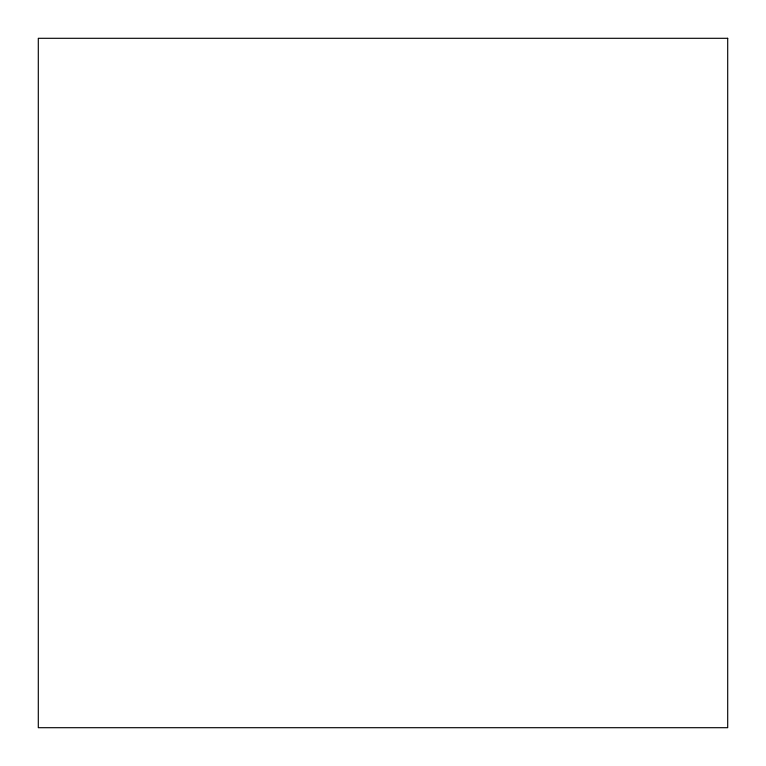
<?xml version="1.0" encoding="UTF-8"?>
<svg xmlns="http://www.w3.org/2000/svg" width="766" height="766" viewBox="0 0 766 766"><rect width="100%" height="100%" fill="white"/><g stroke="black" fill="none" stroke-linecap="round" stroke-linejoin="round"><path stroke-width="1.15" d="M727.7 38.3L38.3 38.3L38.3 727.7L727.7 727.7L727.7 38.3"/></g></svg>
